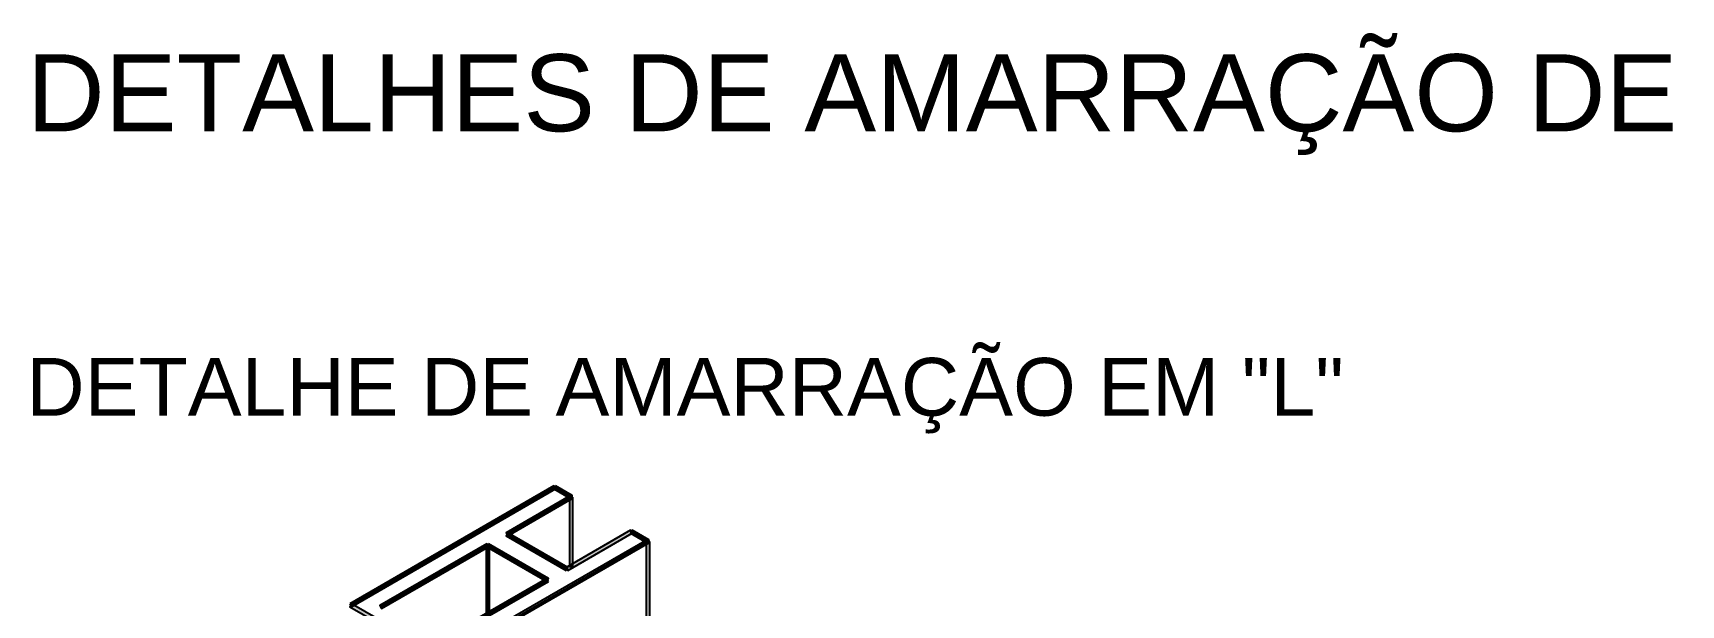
# Model space of a CAD drawing. Extents: x 0 to 119, y 0 to 84.
# Drawn here: x 34.71 to 43.27, y 45.81 to 48.78 of the extents above; entities that cross this region are included whole.
import ezdxf

# ---------------------------------------------------------------- set-up
doc = ezdxf.new("R2010")
doc.units = 0
doc.header["$MEASUREMENT"] = 0
for name, color, linetype in [('10', 252, 'CONTINUOUS'), ('15', 12, 'CONTINUOUS'), ('3', 7, 'CONTINUOUS')]:
    doc.layers.add(name, color=color, linetype=linetype)
doc.styles.add('TQS_ARIAL', font='arial.ttf')

msp = doc.modelspace()

# ---------------------------------------------------------------- linework, layer by layer
at = {"layer": '10', "color": 252, "linetype": 'Continuous'}
for p, q in [((36.358066, 45.809557), (37.417214, 46.421056)), ((37.417214, 46.421056), (37.503817, 46.371056)), ((37.170169, 46.178424), (37.503817, 46.371056)), ((36.843041, 45.529557), (37.902188, 46.141056)), ((36.843041, 45.529557), (37.902188, 46.141056)), ((37.170169, 46.178424), (37.481938, 45.998424)), ((37.170169, 46.178424), (37.481938, 45.998424)), ((37.815586, 46.191056), (37.902188, 46.141056)), ((36.513951, 45.799557), (37.070169, 46.120689)), ((37.070169, 45.760689), (37.070169, 46.120689)), ((37.070169, 46.120689), (37.381938, 45.940689)), ((36.82572, 45.619557), (37.381938, 45.940689))]:
    msp.add_line(p, q, dxfattribs=at)
for points in [[(36.353566, 45.817351), (36.362566, 45.801762), (37.421714, 46.413262), (37.412714, 46.42885), (36.353566, 45.817351)], [(37.508317, 46.363262), (37.499317, 46.37885), (37.165669, 46.186218), (37.174669, 46.17063), (37.508317, 46.363262)], [(37.421714, 46.42885), (37.412714, 46.413262), (37.499317, 46.363262), (37.508317, 46.37885), (37.421714, 46.42885)], [(37.512817, 46.371056), (37.494817, 46.371056), (37.494817, 46.011056), (37.512817, 46.011056), (37.512817, 46.371056)], [(37.074669, 46.112895), (37.065669, 46.128483), (36.509451, 45.807351), (36.518451, 45.791762), (37.074669, 46.112895)], [(36.838541, 45.537351), (36.847541, 45.521762), (37.906688, 46.133262), (37.897688, 46.14885), (36.838541, 45.537351)], [(37.074669, 46.128483), (37.065669, 46.112895), (37.377438, 45.932895), (37.386438, 45.948483), (37.074669, 46.128483)], [(37.477438, 45.99063), (37.486438, 46.006218), (37.174669, 46.186218), (37.165669, 46.17063), (37.477438, 45.99063)], [(37.820086, 46.183262), (37.811086, 46.19885), (37.477438, 46.006218), (37.486438, 45.99063), (37.820086, 46.183262)], [(37.897688, 46.133262), (37.906688, 46.14885), (37.820086, 46.19885), (37.811086, 46.183262), (37.897688, 46.133262)], [(37.911188, 46.141056), (37.893188, 46.141056), (37.893188, 45.381056), (37.911188, 45.381056), (37.911188, 46.141056)], [(37.079169, 46.120689), (37.061169, 46.120689), (37.061169, 45.760689), (37.079169, 45.760689), (37.079169, 46.120689)], [(37.386438, 45.932895), (37.377438, 45.948483), (36.82122, 45.627351), (36.83022, 45.611762), (37.386438, 45.932895)], [(36.362566, 45.817351), (36.353566, 45.801762), (36.838541, 45.521762), (36.847541, 45.537351), (36.362566, 45.817351)]]:
    msp.add_lwpolyline(points, dxfattribs=at)
for points in [[(36.353566, 45.817351), (37.421714, 46.413262), (37.412714, 46.42885)], [(36.353566, 45.817351), (37.412714, 46.42885), (36.353566, 45.817351)], [(36.353566, 45.817351), (36.362566, 45.801762), (37.421714, 46.413262)], [(37.508317, 46.363262), (37.499317, 46.37885), (37.165669, 46.186218)], [(37.421714, 46.42885), (37.412714, 46.413262), (37.499317, 46.363262)], [(37.421714, 46.42885), (37.499317, 46.363262), (37.508317, 46.37885)], [(37.421714, 46.42885), (37.508317, 46.37885), (37.421714, 46.42885)], [(37.508317, 46.363262), (37.165669, 46.186218), (37.174669, 46.17063)], [(37.508317, 46.363262), (37.174669, 46.17063), (37.508317, 46.363262)], [(37.512817, 46.371056), (37.494817, 46.371056), (37.494817, 46.011056)], [(37.512817, 46.371056), (37.494817, 46.011056), (37.512817, 46.011056)], [(37.512817, 46.371056), (37.512817, 46.011056), (37.512817, 46.371056)], [(37.074669, 46.112895), (37.065669, 46.128483), (36.509451, 45.807351)], [(36.838541, 45.537351), (37.906688, 46.133262), (37.897688, 46.14885)], [(36.838541, 45.537351), (37.897688, 46.14885), (36.838541, 45.537351)], [(36.838541, 45.537351), (36.847541, 45.521762), (37.906688, 46.133262)], [(37.074669, 46.128483), (37.065669, 46.112895), (37.377438, 45.932895)], [(37.074669, 46.128483), (37.377438, 45.932895), (37.386438, 45.948483)], [(37.074669, 46.128483), (37.386438, 45.948483), (37.074669, 46.128483)], [(37.477438, 45.99063), (37.174669, 46.186218), (37.165669, 46.17063)], [(37.477438, 45.99063), (37.165669, 46.17063), (37.477438, 45.99063)], [(37.477438, 45.99063), (37.486438, 46.006218), (37.174669, 46.186218)], [(37.820086, 46.183262), (37.811086, 46.19885), (37.477438, 46.006218)], [(37.820086, 46.183262), (37.477438, 46.006218), (37.486438, 45.99063)], [(37.820086, 46.183262), (37.486438, 45.99063), (37.820086, 46.183262)], [(37.897688, 46.133262), (37.820086, 46.19885), (37.811086, 46.183262)], [(37.897688, 46.133262), (37.811086, 46.183262), (37.897688, 46.133262)], [(37.897688, 46.133262), (37.906688, 46.14885), (37.820086, 46.19885)], [(37.911188, 46.141056), (37.893188, 46.141056), (37.893188, 45.381056)], [(37.911188, 46.141056), (37.893188, 45.381056), (37.911188, 45.381056)], [(37.911188, 46.141056), (37.911188, 45.381056), (37.911188, 46.141056)], [(37.074669, 46.112895), (36.509451, 45.807351), (36.518451, 45.791762)], [(37.074669, 46.112895), (36.518451, 45.791762), (37.074669, 46.112895)], [(37.079169, 46.120689), (37.061169, 46.120689), (37.061169, 45.760689)], [(37.079169, 46.120689), (37.061169, 45.760689), (37.079169, 45.760689)], [(37.079169, 46.120689), (37.079169, 45.760689), (37.079169, 46.120689)], [(37.386438, 45.932895), (37.377438, 45.948483), (36.82122, 45.627351)], [(37.386438, 45.932895), (36.82122, 45.627351), (36.83022, 45.611762)], [(37.386438, 45.932895), (36.83022, 45.611762), (37.386438, 45.932895)], [(36.362566, 45.817351), (36.353566, 45.801762), (36.838541, 45.521762)], [(36.362566, 45.817351), (36.838541, 45.521762), (36.847541, 45.537351)], [(36.362566, 45.817351), (36.847541, 45.537351), (36.362566, 45.817351)]]:
    msp.add_solid(points, dxfattribs=at)

# ---------------------------------------------------------------- texts
at = {"layer": '15', "color": 12, "linetype": 'Continuous', "style": 'TQS_ARIAL'}
msp.add_text('DETALHES DE AMARRAÇÃO DE PAREDES ESTRUTURAIS', height=0.4, dxfattribs=at).set_placement((34.677871, 48.269872))
at = {"layer": '3', "color": 7, "linetype": 'Continuous', "style": 'TQS_ARIAL'}
msp.add_text('DETALHE DE AMARRAÇÃO EM "L"', height=0.3, dxfattribs=at).set_placement((34.674627, 46.793381))

doc.saveas('drawing.dxf')
